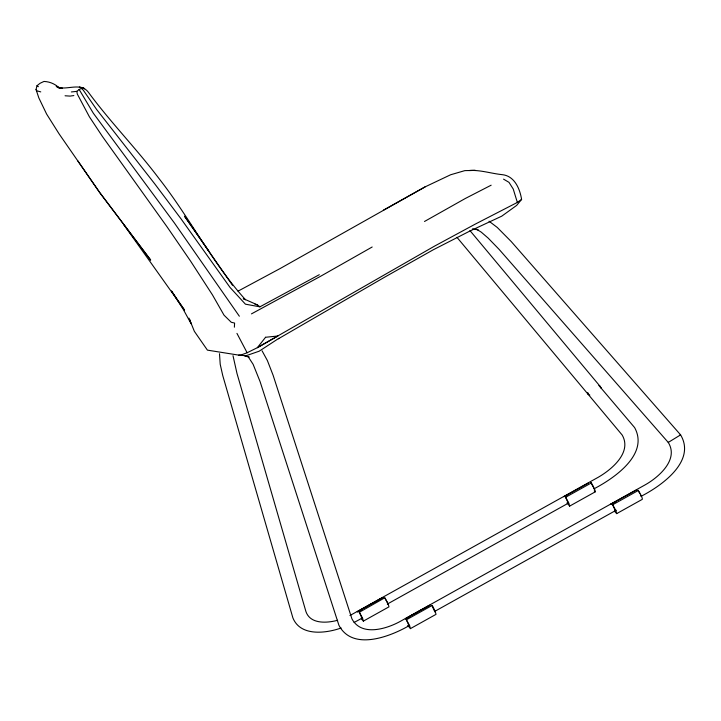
<?xml version="1.0" encoding="UTF-8"?>
<svg xmlns="http://www.w3.org/2000/svg" width="721" height="721" viewBox="0 0 721 721"><rect width="100%" height="100%" fill="white"/><g stroke="black" fill="none" stroke-linecap="round" stroke-linejoin="round"><path stroke-width="1.08" d="M234.37 327.199L234.595 323.071L231.243 322.251L224.033 315.176L212.47 294.907L190.614 261.164L167.02 226.782L102.418 136.458L89.359 116.739L77.318 94.072L76.814 91.369L79.166 89.494L81.455 88.413L83.321 90.206L96.623 109.475L154.871 184.026L180.944 218.724L230.053 287.454L245.419 304.172L259.893 306.831L319.304 274.701M219.499 353.723L220.211 364.294L222.726 375.479L292.888 617.879C300.378 636.571 325.757 633.444 341.159 627.991M77.814 160.882L99.678 192.507L150.626 260.02L99.678 192.507L59.095 133.872L46.613 114.062L38.826 97.885L36.05 89.53L37.005 85.7L40.106 83.257L43.981 81.446C49.812 81.662 55.292 84.024 59.437 88.151M468.911 170.526C480.168 169.741 491.109 173.518 502.222 174.662C514.497 175.906 519.895 188.722 521.598 199.42L516.66 205.404L501.753 216.165L469.831 231.08L433.249 249.79L384.852 277.062L278.342 338.798M361.6 619.195L363.357 621.123L362.6 618.194L359.22 612.039L362.248 618.735L361.284 617.987M407.78 625.404L410.411 628.631L409.654 625.702L406.265 619.546L409.303 626.243L408.338 625.495M410.411 628.631L436.016 614.355C434.952 609.191 428.283 598.286 434.907 611.967M567.003 502.897L569.626 506.124L568.878 503.195L565.489 497.039L568.527 503.727L567.562 502.988M569.626 506.124L595.24 491.848C595.979 489.892 586.75 475.139 593.293 487.108M614.923 511.703L616.68 513.622L615.923 510.693L612.544 504.538L615.572 511.234L614.616 510.486M616.68 513.622L642.285 499.347C643.123 497.418 634.489 484.269 639.725 493.335M668.529 442.207L668.25 442.433C679.011 459.538 658.796 477.212 645.016 484.936L400.452 621.286C387.015 628.784 361.437 636.913 351.929 618.843L273.133 375.335L267.383 360.545L262.074 350.83M189.001 318.132L194.355 331.318L207.423 350.136L238.687 355.12L241.193 354.93L247.132 352.758L257.361 347.675L434.529 246.131L475.518 223.979L517.354 202.43L521.598 199.42M278.973 338.257L259.172 351.199L245.996 355.759L238.687 355.12M470.083 170.516L475.328 170.399L464.847 170.625L450.643 174.761L425.21 186.82L280.253 268.473L238.011 291.158M372.18 246.997L320.539 276.305L251.467 313.878M424.498 221.473L465.306 198.491L491.163 185.189M425.21 186.82L383.41 210.153M588.498 483.043L563.831 496.769M359.265 612.318L384.825 597.763L388.204 603.919L388.961 606.848L363.357 621.123M565.534 497.319L591.148 483.043M361.888 618.258L354.101 622.457M387.411 604.027L568.058 503.312M594.564 488.532C614.689 477.861 649.143 454.176 634.633 427.598L598.89 385.492M405.346 618.717L430.221 605.018M636.49 490.019L610.669 504.24L615.761 501.906M405.553 618.753L429.274 605.55M406.32 619.826L431.924 605.55M612.589 504.817L638.193 490.541M409.059 625.693C389.872 636.787 352.569 651.207 338.933 625.314L260.083 381.607L253.116 364.303L248.078 356.58L249.16 357.075L244.734 356.03M434.583 611.462L616.212 510.207M641.735 495.976C661.905 485.494 696.252 461.116 680.597 434.871L511.216 241.535L497.229 227.421L489.036 221.203M679.912 435.187L680.597 434.871L668.25 442.433L499.13 249.394L488.171 238.11L481.204 232.099L476.509 229.242L478.077 229.747L472.363 229.125L473.769 229.296M349.937 615.527L598.07 477.365C611.759 469.524 632.191 452.409 622.178 435.033L456.934 237.299M564.813 496.309L566.76 495.354M357.562 611.787L361.464 609.885M405.59 618.816L409.492 616.906M337.644 620.285C326.667 623.214 310.291 624.224 305.938 611.597L236.993 373.478L233.009 355.696M76.814 91.369L71.352 91.946M73.857 95.56L70.045 96.1L65.061 95.776M259.893 306.831L257.487 304.92L243.265 298.62L245.51 299.747C212.271 262.931 189.794 217.886 159.269 178.889C136.837 149.04 110.52 122.336 88.395 92.27C81.067 82.455 68.387 89.783 58.464 87.556L62.475 88.35L58.464 87.556M254.991 304.253L257.487 304.92M40.755 91.891L36.897 90.819L36.05 89.53M79.364 86.953L84.627 88.71L83.384 87.818M60.14 87.863L56.238 86.358L58.077 87.656M588.129 394.126L589.823 395.108M503.564 179.15L508.99 182.35L513.226 189.019L517.354 202.43M595.24 491.848L594.239 490.929M37.005 85.7L38.375 86.682M387.402 604.315C388.565 603.81 385.465 599.512 384.87 598.042M588.543 394.585L587.786 392.729L587.831 393.765M599.764 385.951L600.917 387.844M600.07 386.303L469.957 230.594M123.715 224.591L184.558 310.147L171.499 291.005L183.125 309.138L191.11 323.729L189.695 319.556M208.757 250.953L184.504 216.183L232.495 285.273M239.354 316.231L174.338 222.906L93.315 113.197L79.166 89.494M236.948 333.381L247.132 352.758M640.347 494.606L641.104 496.49M600.458 386.744L600.908 387.799M593.762 488.18L594.05 488.982M81.374 87.403L81.455 88.413M265.571 337.266L257.361 347.675L277.873 336.013L265.571 337.266M382.95 597.466L357.346 611.741L382.95 597.466"/></g></svg>
